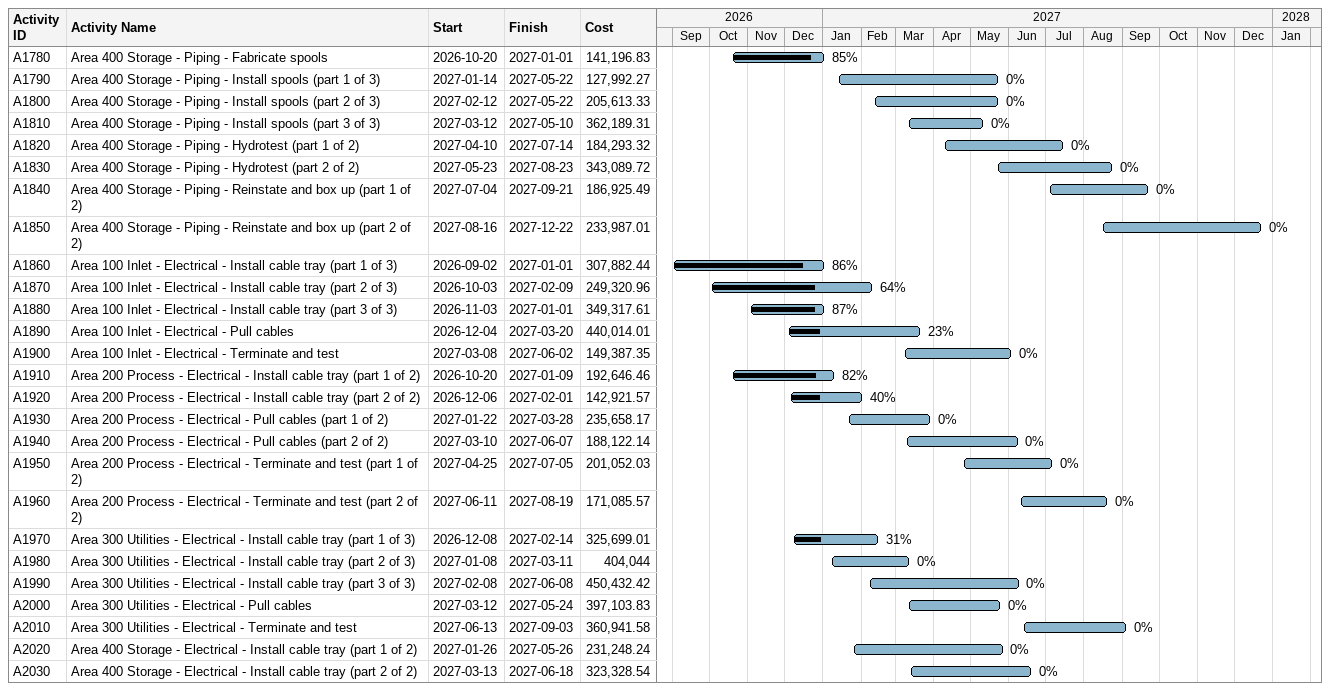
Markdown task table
| ID | Task | Start | Finish | % complete | Cost |
|---|---|---|---|---|---|
| A1780 | Area 400 Storage - Piping - Fabricate spools | 2026-10-20 | 2027-01-01 | 85 | 141196.83 |
| A1790 | Area 400 Storage - Piping - Install spools (part 1 of 3) | 2027-01-14 | 2027-05-22 | 0 | 127992.27 |
| A1800 | Area 400 Storage - Piping - Install spools (part 2 of 3) | 2027-02-12 | 2027-05-22 | 0 | 205613.33 |
| A1810 | Area 400 Storage - Piping - Install spools (part 3 of 3) | 2027-03-12 | 2027-05-10 | 0 | 362189.31 |
| A1820 | Area 400 Storage - Piping - Hydrotest (part 1 of 2) | 2027-04-10 | 2027-07-14 | 0 | 184293.32 |
| A1830 | Area 400 Storage - Piping - Hydrotest (part 2 of 2) | 2027-05-23 | 2027-08-23 | 0 | 343089.72 |
| A1840 | Area 400 Storage - Piping - Reinstate and box up (part 1 of 2) | 2027-07-04 | 2027-09-21 | 0 | 186925.49 |
| A1850 | Area 400 Storage - Piping - Reinstate and box up (part 2 of 2) | 2027-08-16 | 2027-12-22 | 0 | 233987.01 |
| A1860 | Area 100 Inlet - Electrical - Install cable tray (part 1 of 3) | 2026-09-02 | 2027-01-01 | 86 | 307882.44 |
| A1870 | Area 100 Inlet - Electrical - Install cable tray (part 2 of 3) | 2026-10-03 | 2027-02-09 | 64 | 249320.96 |
| A1880 | Area 100 Inlet - Electrical - Install cable tray (part 3 of 3) | 2026-11-03 | 2027-01-01 | 87 | 349317.61 |
| A1890 | Area 100 Inlet - Electrical - Pull cables | 2026-12-04 | 2027-03-20 | 23 | 440014.01 |
| A1900 | Area 100 Inlet - Electrical - Terminate and test | 2027-03-08 | 2027-06-02 | 0 | 149387.35 |
| A1910 | Area 200 Process - Electrical - Install cable tray (part 1 of 2) | 2026-10-20 | 2027-01-09 | 82 | 192646.46 |
| A1920 | Area 200 Process - Electrical - Install cable tray (part 2 of 2) | 2026-12-06 | 2027-02-01 | 40 | 142921.57 |
| A1930 | Area 200 Process - Electrical - Pull cables (part 1 of 2) | 2027-01-22 | 2027-03-28 | 0 | 235658.17 |
| A1940 | Area 200 Process - Electrical - Pull cables (part 2 of 2) | 2027-03-10 | 2027-06-07 | 0 | 188122.14 |
| A1950 | Area 200 Process - Electrical - Terminate and test (part 1 of 2) | 2027-04-25 | 2027-07-05 | 0 | 201052.03 |
| A1960 | Area 200 Process - Electrical - Terminate and test (part 2 of 2) | 2027-06-11 | 2027-08-19 | 0 | 171085.57 |
| A1970 | Area 300 Utilities - Electrical - Install cable tray (part 1 of 3) | 2026-12-08 | 2027-02-14 | 31 | 325699.01 |
| A1980 | Area 300 Utilities - Electrical - Install cable tray (part 2 of 3) | 2027-01-08 | 2027-03-11 | 0 | 404044 |
| A1990 | Area 300 Utilities - Electrical - Install cable tray (part 3 of 3) | 2027-02-08 | 2027-06-08 | 0 | 450432.42 |
| A2000 | Area 300 Utilities - Electrical - Pull cables | 2027-03-12 | 2027-05-24 | 0 | 397103.83 |
| A2010 | Area 300 Utilities - Electrical - Terminate and test | 2027-06-13 | 2027-09-03 | 0 | 360941.58 |
| A2020 | Area 400 Storage - Electrical - Install cable tray (part 1 of 2) | 2027-01-26 | 2027-05-26 | 0 | 231248.24 |
| A2030 | Area 400 Storage - Electrical - Install cable tray (part 2 of 2) | 2027-03-13 | 2027-06-18 | 0 | 323328.54 |
